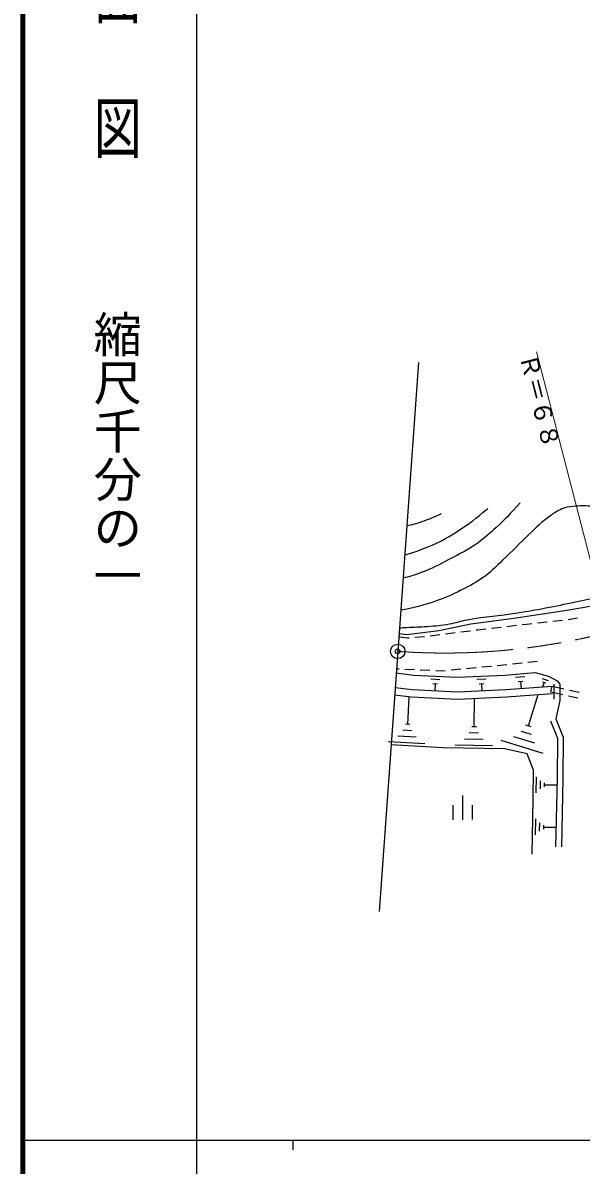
# Model space of a CAD drawing. Units: millimetres, scale not verified. Extents: x 40000 to 680000, y 20000 to 380000.
# Drawn here: x 40000 to 97888, y 202409 to 320781 of the extents above; entities that cross this region are included whole.
import ezdxf
from ezdxf.enums import TextEntityAlignment as Align

# ---------------------------------------------------------------- set-up
doc = ezdxf.new("R2010")
doc.units = ezdxf.units.MM
doc.header["$LTSCALE"] = 1000
doc.header["$PDMODE"] = 32
doc.header["$PDSIZE"] = 500
doc.linetypes.add('CHAIN', pattern=[18.5, 12, -1.5, 3.5, -1.5])
for name, color, linetype, lineweight in [('M-BGD', 7, 'Continuous', 25), ('M-BMK', 2, 'CHAIN', 13), ('M-BMK-OTRS', 5, 'Continuous', 25), ('M-BMK-SRVR', 3, 'Continuous', 25), ('M-STR-HTXT', 7, 'Continuous', 13), ('M-STR-STRC', 7, 'Continuous', 25), ('M-TTL', 2, 'Continuous', 140), ('M-TTL-BAND', 7, 'Continuous', 25)]:
    doc.layers.add(name, color=color, linetype=linetype, lineweight=lineweight)
doc.layers.add('M-OTRS', color=6, linetype='Continuous')
doc.styles.add('@ＭＳ ゴシック', font='')
doc.styles.add('ＭＳ ゴシック', font='')
doc.styles.get('@ＭＳ ゴシック').set_extended_font_data('@MS Gothic')
doc.styles.get('ＭＳ ゴシック').set_extended_font_data('MS Gothic')

msp = doc.modelspace()

# ---------------------------------------------------------------- linework, layer by layer
at = {"layer": 'M-BGD'}
for p, q in [((82288, 252796), (83246, 252750)), ((82504, 252305), (82984, 252282)), ((82744, 252294), (82710, 251574)), ((87063, 252754), (88022, 252797)), ((87324, 252285), (87804, 252307)), ((87564, 252296), (87596, 251577)), ((91088, 252977), (92054, 253057)), ((91369, 252514), (91853, 252554)), ((91611, 252534), (91671, 251809)), ((93845, 252851), (94457, 252625)), ((94038, 252432), (93869, 251973)), ((93885, 252489), (94191, 252376)), ((95065, 252268), (95069, 250708)), ((92432, 247920), (93441, 251184)), ((94741, 251463), (94873, 252048)), ((94741, 251463), (95977, 251185)), ((94873, 252048), (96103, 251771)), ((96563, 251053), (97538, 250834)), ((96689, 251640), (97664, 251420)), ((79902, 248075), (80070, 250918)), ((86786, 247837), (86837, 250742)), ((80339, 247416), (79391, 247471)), ((80139, 248061), (79666, 248089)), ((87028, 247833), (86544, 247841)), ((92704, 247836), (92161, 248004)), ((81686, 246068), (77895, 246292)), ((80776, 246756), (78880, 246868)), ((87731, 246529), (85795, 246563)), ((87258, 247183), (86290, 247200)), ((93936, 245072), (89584, 246417)), ((93072, 246133), (90896, 246806)), ((92752, 247027), (91664, 247363)), ((88688, 245867), (84815, 245935)), ((93233, 240976), (93244, 242663)), ((93657, 241395), (93663, 242239)), ((94081, 241603), (94084, 242025)), ((94082, 241814), (95348, 241806)), ((85588, 240710), (85590, 238210)), ((84589, 239709), (84590, 238209)), ((86589, 239711), (86590, 238211)), ((93145, 236622), (93183, 238308)), ((93576, 237034), (93595, 237877)), ((94002, 237235), (94012, 237657)), ((94007, 237446), (95271, 237417))]:
    msp.add_line(p, q, dxfattribs=at)
for points in [[(78999, 257503), (79798, 257411), (83141, 257814), (86454, 258510), (90894, 259103), (96404, 259933), (101441, 260795), (106184, 261626), (117567, 264336), (123272, 265725), (129677, 267015), (137567, 269229), (144295, 271026), (155624, 274044), (157205, 275152)], [(78706, 253422), (80496, 253182), (85067, 252964), (89990, 253187), (93103, 253445), (94509, 253092), (95407, 252595), (95664, 252247), (95685, 250573), (95268, 248676), (96034, 246776), (96001, 242488), (95836, 235385)], [(94932, 251250), (90134, 250891), (85064, 250661), (80287, 250889), (78541, 251124)], [(78598, 251923), (80360, 251687), (85065, 251462), (90086, 251690), (94873, 252048)], [(94711, 248452), (95433, 246662), (95401, 242497), (95236, 235399)], [(89929, 245545), (83563, 245657), (78171, 245975)], [(92800, 234641), (92928, 240302), (92948, 243341), (92286, 245029), (89929, 245545)]]:
    msp.add_lwpolyline(points, dxfattribs=at)
for points, knots in [([(79041, 258087), (79269, 258101), (79486, 258117), (79777, 258132), (80620, 258175), (81095, 258170), (81937, 258236), (82834, 258307), (83342, 258331), (84227, 258497), (84959, 258635), (85353, 258789), (86083, 258932), (88100, 259325), (89266, 259315), (91295, 259639), (92428, 259821), (93061, 259928), (94188, 260145), (95399, 260378), (96074, 260523), (97281, 260776), (98328, 260996), (98921, 261090), (99959, 261349), (101542, 261744), (102414, 262025), (103966, 262529), (106688, 263413), (108238, 263865), (110864, 265004), (112897, 265885), (113933, 266596), (115914, 267588), (117082, 268172), (117733, 268509), (118919, 269055), (120849, 269944), (121963, 270367), (123929, 271171), (125766, 271924), (126805, 272320), (128663, 273020), (130877, 273853), (132112, 274339), (134362, 275070), (136098, 275635), (137082, 275920), (138853, 276364), (140576, 276796), (141567, 276930), (143290, 277364), (144535, 277677), (145234, 277852), (146458, 278241), (147828, 278675), (148571, 278992), (149931, 279458), (151251, 279911), (152017, 280091), (153324, 280581), (155686, 281468), (156983, 282037), (159294, 283049), (161122, 283850), (162115, 284366), (163945, 285162), (166140, 286116), (167428, 286516), (169611, 287499), (171778, 288475), (172947, 289117), (175052, 290221), (176059, 290749), (176618, 291055), (177608, 291616), (178808, 292295), (179608, 292495), (180667, 293377), (181152, 293781), (181348, 293942), (181846, 294483)], [0, 0, 0, 0, 1, 1, 1, 2, 2, 2, 3, 3, 3, 4, 4, 4, 5, 5, 5, 6, 6, 6, 7, 7, 7, 8, 8, 8, 9, 9, 9, 10, 10, 10, 11, 11, 11, 12, 12, 12, 13, 13, 13, 14, 14, 14, 15, 15, 15, 16, 16, 16, 17, 17, 17, 18, 18, 18, 19, 19, 19, 20, 20, 20, 21, 21, 21, 22, 22, 22, 23, 23, 23, 24, 24, 24, 25, 25, 25, 26, 26, 26, 27, 27, 27, 27]), ([(170715, 290576), (169185, 289686), (168796, 289457), (167557, 288756), (166605, 288217), (166083, 287894), (165113, 287389), (163939, 286777), (163263, 286469), (162053, 285931), (160910, 285423), (160264, 285146), (159085, 284726), (157720, 284240), (156929, 284046), (155551, 283599), (153176, 282829), (151868, 282330), (149482, 281593), (147136, 280868), (145777, 280610), (143443, 279847), (142314, 279478), (141698, 279222), (140576, 278829), (138525, 278110), (137375, 277710), (135312, 277024), (133760, 276508), (132898, 276187), (131318, 275763), (129279, 275217), (128107, 275030), (126033, 274640), (123992, 274256), (122838, 274101), (120787, 273775), (119336, 273543), (118514, 273466), (117068, 273202), (115726, 272958), (114976, 272810), (113650, 272489), (111415, 271947), (110205, 271476), (107959, 270981), (106884, 270745), (106269, 270665), (105175, 270540), (103989, 270403), (103317, 270357), (102123, 270373), (100854, 270390), (100158, 270641), (98890, 270700), (98169, 270733), (97761, 270740), (97044, 270660), (96586, 270609), (96322, 270573), (95892, 270407), (95364, 270202), (95110, 269990), (94648, 269664), (93740, 269022), (93326, 268541), (92509, 267786), (91389, 266750), (90822, 266106), (89714, 265057), (89068, 264445), (88738, 264062), (88029, 263524), (87214, 262906), (86696, 262637), (85785, 262172), (84709, 261624), (84107, 261296), (82964, 260904), (81486, 260396), (80488, 260125), (79172, 259908)], [0, 0, 0, 0, 1, 1, 1, 2, 2, 2, 3, 3, 3, 4, 4, 4, 5, 5, 5, 6, 6, 6, 7, 7, 7, 8, 8, 8, 9, 9, 9, 10, 10, 10, 11, 11, 11, 12, 12, 12, 13, 13, 13, 14, 14, 14, 15, 15, 15, 16, 16, 16, 17, 17, 17, 18, 18, 18, 19, 19, 19, 20, 20, 20, 21, 21, 21, 22, 22, 22, 23, 23, 23, 24, 24, 24, 25, 25, 25, 26, 26, 26, 27, 27, 27, 27]), ([(91555, 271025), (90414, 269788), (90097, 269419), (89068, 268488), (88357, 267844), (87971, 267465), (87194, 266904), (86084, 266103), (85371, 265789), (84160, 265153), (83070, 264582), (82459, 264253), (81310, 263812), (80571, 263529), (80078, 263388), (79411, 263230)], [0, 0, 0, 0, 1, 1, 1, 2, 2, 2, 3, 3, 3, 4, 4, 4, 5, 5, 5, 5]), ([(79583, 265627), (80135, 265781), (80704, 265972), (81380, 266224), (82929, 266803), (83752, 267267), (85148, 268154), (86413, 268958), (86856, 269317), (88215, 270459)], [0, 0, 0, 0, 1, 1, 1, 2, 2, 2, 3, 3, 3, 3]), ([(83359, 269911), (82552, 269511), (82285, 269404), (81570, 269144), (80887, 268896), (80364, 268759), (79800, 268646)], [0, 0, 0, 0, 1, 1, 1, 2, 2, 2, 2])]:
    msp.add_open_spline(points, degree=3, knots=knots, dxfattribs=at)
at = {"layer": 'M-BMK'}
msp.add_arc((83741, 323474), 68000, 265.8888, 284.49025, dxfattribs=at)
at = {"layer": 'M-BMK-OTRS'}
for p, q in [((81017, 285571), (78866, 255649)), ((78866, 255649), (76929, 228697))]:
    msp.add_line(p, q, dxfattribs=at)
at = {"layer": 'M-BMK-SRVR'}
msp.add_circle((78866, 255649), 750, dxfattribs=at)
at = {"layer": 'M-OTRS'}
msp.add_point((78866, 255649), dxfattribs=at)
at = {"layer": 'M-STR-HTXT'}
msp.add_line((100756, 257637), (93249, 286682), dxfattribs=at)
at = {"layer": 'M-STR-STRC'}
for p, q in [((89579, 258134), (88586, 258018)), ((91168, 258321), (90175, 258204)), ((92214, 258444), (91764, 258391)), ((92757, 258504), (92214, 258444)), ((94348, 258679), (93354, 258569)), ((95938, 258854), (94944, 258744)), ((97521, 259085), (96534, 258921)), ((79877, 257020), (79049, 257112)), ((80043, 257034), (79877, 257020)), ((81638, 257169), (80641, 257084)), ((83226, 257359), (82234, 257235)), ((84814, 257557), (83821, 257433)), ((86401, 257755), (85409, 257631)), ((87158, 257850), (86997, 257830)), ((87990, 257947), (87158, 257850)), ((93354, 254603), (92359, 254498)), ((78861, 253809), (78735, 253825)), ((79008, 253802), (78861, 253809)), ((80606, 253734), (79607, 253777)), ((82205, 253665), (81206, 253708)), ((83451, 253612), (82804, 253639)), ((83802, 253644), (83451, 253612)), ((85395, 253792), (84400, 253700)), ((86988, 253940), (85993, 253848)), ((88030, 254037), (87586, 253996)), ((88581, 254096), (88030, 254037)), ((90172, 254265), (89177, 254159)), ((91763, 254434), (90768, 254328))]:
    msp.add_line(p, q, dxfattribs=at)
at = {"layer": 'M-TTL'}
msp.add_line((40000, 380000), (40000, 20000), dxfattribs=at)
at = {"layer": 'M-TTL-BAND'}
for p, q in [((58000, 370000), (58000, 20000)), ((40000, 205000), (579000, 205000)), ((68000, 205000), (68000, 204000))]:
    msp.add_line(p, q, dxfattribs=at)

# ---------------------------------------------------------------- texts
at = {"layer": 'M-STR-HTXT', "style": 'ＭＳ ゴシック'}
msp.add_text('Ｒ＝６８', height=1833, rotation=284.49, dxfattribs=at).set_placement((93249, 286682), align=Align.TOP_LEFT)
at = {"layer": 'M-TTL-BAND', "style": '@ＭＳ ゴシック', "width": 1.4}
msp.add_text('平  面  図', height=3666, rotation=270, dxfattribs=at).set_placement((49777, 306475), align=Align.MIDDLE_RIGHT)
at = {"layer": 'M-TTL-BAND', "style": '@ＭＳ ゴシック'}
msp.add_text('縮尺千分の一', height=3666, rotation=270, dxfattribs=at).set_placement((49777, 261030), align=Align.MIDDLE_RIGHT)

doc.saveas('drawing.dxf')
